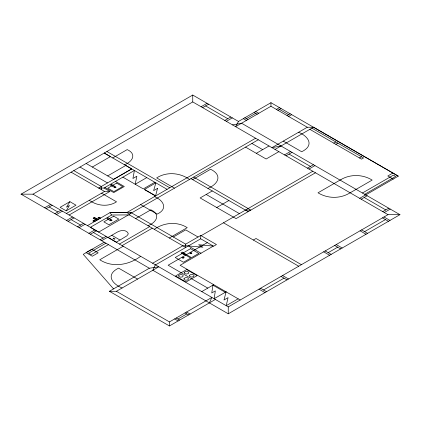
<?xml version="1.0" encoding="UTF-8"?>
<svg xmlns="http://www.w3.org/2000/svg" width="421" height="421" viewBox="0 0 421 421"><rect width="100%" height="100%" fill="white"/><g stroke="black" fill="none" stroke-linecap="round" stroke-linejoin="round"><path stroke-width="0.63" d="M109.407 291.29L116.406 291.29L158.812 266.809L149.339 268.235L109.407 291.29L169.447 325.959L169.452 321.918L211.858 297.437L209.384 302.904M212.973 285.128L211.752 292.963L215.331 290.9L214.131 298.726L226.072 291.832L238.154 298.81L226.198 305.709L228.066 297.631L224.004 299.978L226.093 291.842M155.312 264.788L152.839 270.256L228.256 313.798L399.95 214.668L241.565 123.227L232.503 124.89M365.744 194.923L398.282 176.136L270.95 102.692L238.475 121.443L235.592 126.674L270.95 106.26L307.293 127.242L313.466 127.242M66.213 210.842L69.454 205.448L66.471 207.169L69.897 201.67L75.996 205.195L66.213 210.842L60.114 207.321L69.897 201.67M128.431 214.91L98.682 232.082L90.378 227.298L111.66 215.015L129.284 214.899L130.957 212.537L185.698 244.138L200.712 235.471L216.452 244.559L213.568 246.222L200.712 238.802L200.712 235.471M120.027 240.023L126.858 235.865L128.084 234.281L128.205 233.35C126.2 229.292 120.364 230.203 117.096 232.203L108.086 237.407L116.322 242.159L120.022 240.023L111.791 235.265M149.339 268.235L21.05 194.17L192.744 95.041L238.475 121.443M21.05 194.17L32.996 194.17L192.75 101.935L388.009 214.668L399.95 214.668M92.336 167.042L110.418 156.601L104.255 153.044M201.085 106.75L207.053 103.303M112.723 157.954L127.189 149.602C137.078 154.039 132.426 161.759 124.511 164.758M202.627 107.644L208.595 104.192M44.658 207.8L50.625 204.348M46.199 208.69L52.172 205.243M107.687 175.904L125.768 165.464L131.731 168.905L98.625 188.045L103.976 188.045L134.41 170.473L132.931 178.488L136.851 176.225L135.188 184.266L146.74 177.625M113.644 179.346L131.731 168.905M54.867 213.694L60.834 210.242M56.409 214.584L62.382 211.137M224.798 120.443L230.766 116.996M66.423 213.473L104.545 191.46L109.897 191.46L103.976 188.045M226.34 121.332L232.313 117.885M69.102 215.015L109.897 191.46M66.555 220.441L72.523 216.994M68.097 221.33L74.07 217.883M246.396 118.654L255.679 113.296M276.365 109.386L279.455 107.602M277.907 110.281L280.996 108.497M77.564 226.798L83.537 223.351M154.786 182.272L143.293 188.908L122.853 177.146M79.111 227.693L85.084 224.246M95.404 219.046L95.962 218.725M95.799 219.273L92.809 220.999L94.067 221.72L100.577 217.967L99.319 217.241L96.351 218.952M87.494 225.635L109.949 212.673L130.957 212.537M287.048 115.554L290.137 113.77M288.595 116.449L291.679 114.665M88.878 233.329L94.851 229.882M255.594 138.225L126.837 212.563L129.51 214.11L258.273 139.767M90.426 234.223L96.393 230.776M192.665 179.62L210.6 169.263C222.835 175.168 218.215 184.056 207.921 188.424M135.662 218.583L150.865 209.805C161.269 214.478 156.254 222.556 147.981 225.693M100.109 239.812L106.081 236.365M101.65 240.707L107.623 237.255M256.305 153.323L269.024 145.976M104.224 242.222L83.247 254.331L113.559 288.895M105.945 243.185L88.615 253.189L91.089 254.616L108.418 244.612M307.293 127.242L271.934 147.655L280.996 145.992M275.024 149.439L313.534 127.205L398.282 176.136M278.86 151.655L266.14 159.001L245.548 147.113M119.422 244.069L149.613 226.635M212.268 190.95L200.128 197.954L236.065 218.62L315.455 172.784M122.101 245.611L152.291 228.182M123.195 246.248L99.782 259.762C112.486 268.035 128.994 265.025 140.635 256.315M154.27 229.324C163.832 222.493 177.141 221.193 187.234 227.661L169.31 238.007M284.491 154.907L290.464 151.46M286.033 155.796L292.006 152.349M216.72 207.537L228.861 200.528M333.79 143.151L335.847 141.961M173.341 237.007L185.698 229.871L198.054 237.007M335.847 144.34L337.905 143.151M307.43 168.153L313.403 164.706M308.977 169.042L314.95 165.595M152.623 263.236L182.814 245.806L188.582 245.806M201.117 235.707L312.782 171.236M155.507 264.904L200.712 238.802M207.306 242.612L168.147 265.219L207.8 288.117M359.429 157.954L361.492 156.765M253.353 240.033L256.031 238.486L301.394 264.677M392.914 173.036L387.825 175.973L393.193 179.072M362.423 193.007L393.377 175.136L395.645 176.441L364.691 194.313M359.681 198.317L365.654 194.87M361.223 199.207L367.196 195.76M201.775 291.59L213.726 284.691L226.066 291.837M177.93 319.039L186.782 313.929M169.447 325.959L215.357 299.452M382.757 211.637L388.725 208.19M384.299 212.526L390.267 209.079M32.996 194.17L228.271 306.893L388.009 214.668M263.541 289.98L284.028 278.149M328.18 252.658L337.653 247.19M364.597 231.634L385.452 219.594M126.931 212.616L109.949 212.673L111.654 215.015M245.464 210.1L250.821 210.1L193.639 177.088M279.455 109.386L288.59 114.665M311.914 128.142L363.549 157.954L361.492 159.143L309.851 129.331M298.6 132.262C308.982 136.636 314.324 145.634 301.683 151.749L283.265 141.114M255.679 111.512L258.768 113.296M254.131 112.402L257.22 114.186M244.848 117.764L247.937 119.548M243.306 118.654L246.396 120.438M205.611 105.918L227.782 118.717M289.022 154.075L310.419 166.427M364.207 197.486L385.741 209.916M384.01 216.978L389.983 220.425M382.463 217.868L388.436 221.32M251.911 143.44L262.667 149.65M361.613 229.908L367.58 233.355M360.066 230.803L366.038 234.25M336.216 244.575L342.184 248.022M334.669 245.464L340.642 248.911M325.196 250.937L331.164 254.384M323.649 251.826L329.622 255.273M190.96 178.63L248.143 211.647M189.545 179.446C179.993 172.668 166.721 171.473 156.67 177.904L174.452 188.166M206.195 194.449L239.381 213.61M106.897 151.502L169.747 187.787M104.224 153.044L167.074 189.334M223.488 222.788L298.715 266.219M145.003 189.734L155.186 195.612M154.412 196.639C163.632 200.18 168.279 209.111 157.091 214.11L140.625 204.601M282.586 275.534L288.559 278.981M86.158 163.474L113.675 179.362M281.044 276.423L287.017 279.87M115.491 181.419L124.295 186.503L113.738 192.597L104.94 187.513M79.979 167.042L107.497 182.93M73.791 170.616L101.319 186.498L101.303 189.592M71.112 172.163L104.545 191.46M101.572 193.181L116.528 201.817C108.165 207.19 97.162 205.953 89.289 200.27M200.996 253.237L188.355 245.938L202.938 247.201L198.638 244.717L213.331 246.111L180.12 265.288L213.726 284.691M260.552 288.253L266.525 291.7M259.01 289.148L264.983 292.595M129.284 214.899L185.698 247.469L185.698 244.138M98.661 217.62L99.914 218.346M238.144 298.815L240.202 300.005M212.915 285.159L225.267 292.295M97.609 219.678C96.172 219.346 94.457 215.915 93.157 218.31L97.051 219.999M93.488 220.604L94.767 221.32M49.189 206.964L57.851 211.968M71.081 219.609L80.553 225.077M93.409 232.497L103.092 238.091M137.572 279.076L118.606 268.124C105.534 274.466 111.612 283.607 122.106 288.001M186.577 312.029L190.076 314.05M185.035 312.919L188.534 314.94M176.183 318.029L179.683 320.049M174.636 318.923L178.136 320.944M116.406 291.29L169.452 321.918M270.95 102.692L270.95 106.26M192.744 95.041L192.75 101.935M228.256 306.904L228.256 313.798M93.478 218.31C95.814 218.215 95.125 216.578 93.478 218.31M157.491 188.403L155.57 195.97L144.387 189.513L155.881 182.872L153.618 190.639L157.491 188.403M178.783 275.402L178.783 276.418L180.062 277.155L182.43 276.955L183.272 275.913L182.746 275.055L181.819 274.666L180.062 274.666L178.783 275.402M184.335 272.198L184.161 272.708L184.682 273.566L186.492 274.05L188.303 273.566L188.824 272.708L188.298 271.845L187.371 271.461L185.614 271.461L184.335 272.198M184.035 278.439L184.035 279.449L185.314 280.191L187.682 279.986L188.524 278.944L188.003 278.086L187.071 277.697L185.314 277.697L184.035 278.439M189.587 275.234L189.413 275.739L189.934 276.597L191.744 277.081L193.555 276.597L194.076 275.739L193.549 274.881L192.623 274.492L190.866 274.492L189.587 275.234M183.614 257.663L183.03 257.999L182.451 257.663L183.03 257.326L183.614 257.663M115.522 187.198L114.938 187.529L114.359 187.198L114.938 186.861L115.522 187.198M111.523 220.251L110.939 220.583L110.36 220.251L110.939 219.915L111.523 220.251M191.387 253.174L190.802 253.51L190.224 253.174L190.802 252.837L191.387 253.174M115.959 187.198L114.938 187.782L113.923 187.198L114.938 186.608L115.959 187.198M111.96 220.251L110.939 220.841L109.918 220.251L110.939 219.662L111.96 220.251M184.051 257.663L183.035 258.252L182.014 257.663L183.03 257.073L184.051 257.663M191.823 253.174L190.802 253.763L189.782 253.174L190.802 252.584L191.823 253.174M99.124 218.183L98.867 218.094L99.124 218.183M94.172 220.899L94.562 220.841L94.172 220.899M111.654 184.482L110.423 185.198L113.307 186.861L114.538 186.145L111.654 184.482M116.612 183.082L107.813 188.161L113.844 191.639L122.637 186.561L116.612 183.082M108.076 217.857L106.845 218.567L109.723 220.23L110.96 219.52L108.076 217.857M113.717 216.162L103.855 221.856L108.907 224.772L118.769 219.078L113.717 216.162M91.92 249.227L86.042 252.621L92.304 256.236L98.182 252.842L91.92 249.227M113.712 238.154L113.091 238.518L114.396 239.27L115.022 238.912L113.712 238.154M182.24 252.158L181.004 252.874L183.888 254.537L185.119 253.821L182.24 252.158M182.509 253.3L175.247 257.494L183.477 262.246L190.739 258.052L182.509 253.3M190.555 248.679L183.293 252.868L191.523 257.62L198.786 253.431L190.555 248.679M340.989 179.541L318.013 192.802C327.375 198.612 339.642 198.886 349.193 193.344L372.159 180.083C362.802 174.273 350.535 173.994 340.989 179.541M186.64 269.587L175.552 275.987L186.019 282.033L197.107 275.629L186.64 269.587"/></g></svg>
